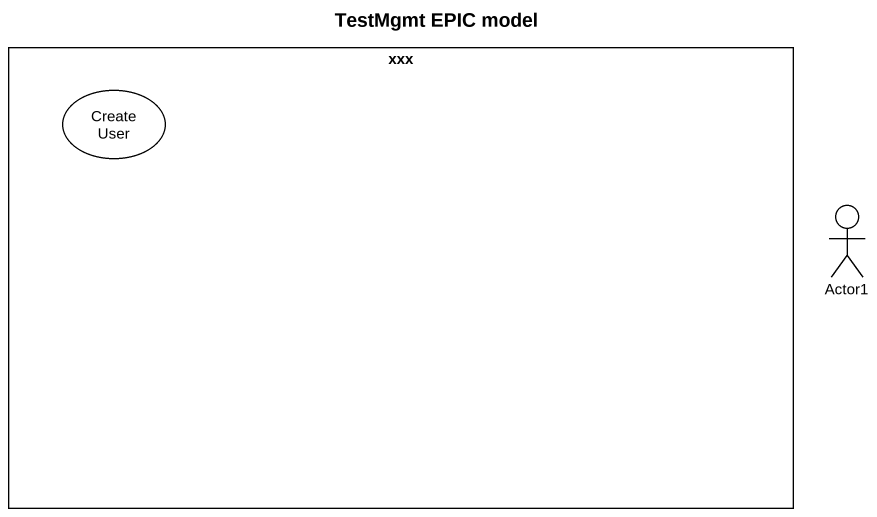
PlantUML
@startuml
title TestMgmt EPIC model
rectangle xxx {
  usecase "Create User" as Create_User
}
actor Actor1
@enduml
